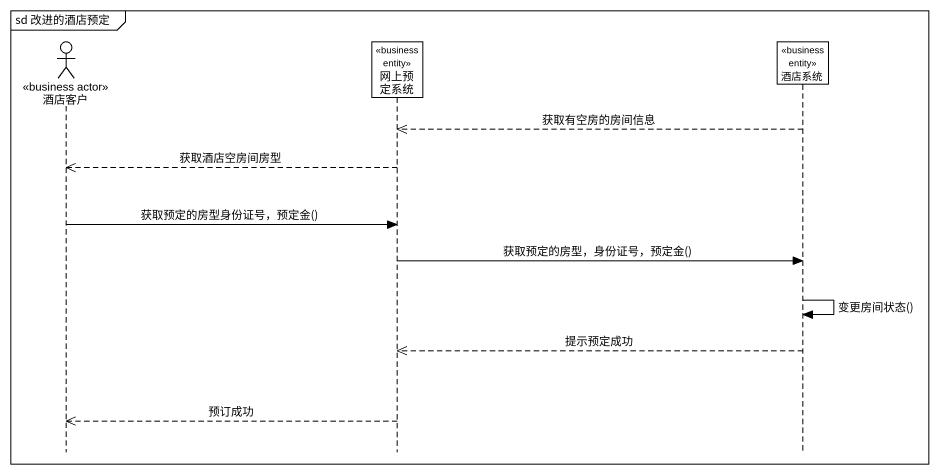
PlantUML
@startuml
mainframe sd 改进的酒店预定
hide footbox
actor 酒店客户 <<business actor>>
participant 网上预定系统 <<business entity>>
participant 酒店系统 <<business entity>>

酒店系统 -->> 网上预定系统 : 获取有空房的房间信息
网上预定系统 -->> 酒店客户 : 获取酒店空房间房型
酒店客户 -> 网上预定系统 : 获取预定的房型身份证号，预定金()
网上预定系统 -> 酒店系统 : 获取预定的房型，身份证号，预定金()
酒店系统 -> 酒店系统 : 变更房间状态()
酒店系统 -->> 网上预定系统 : 提示预定成功
网上预定系统 -->> 酒店客户 : 预订成功
@enduml
